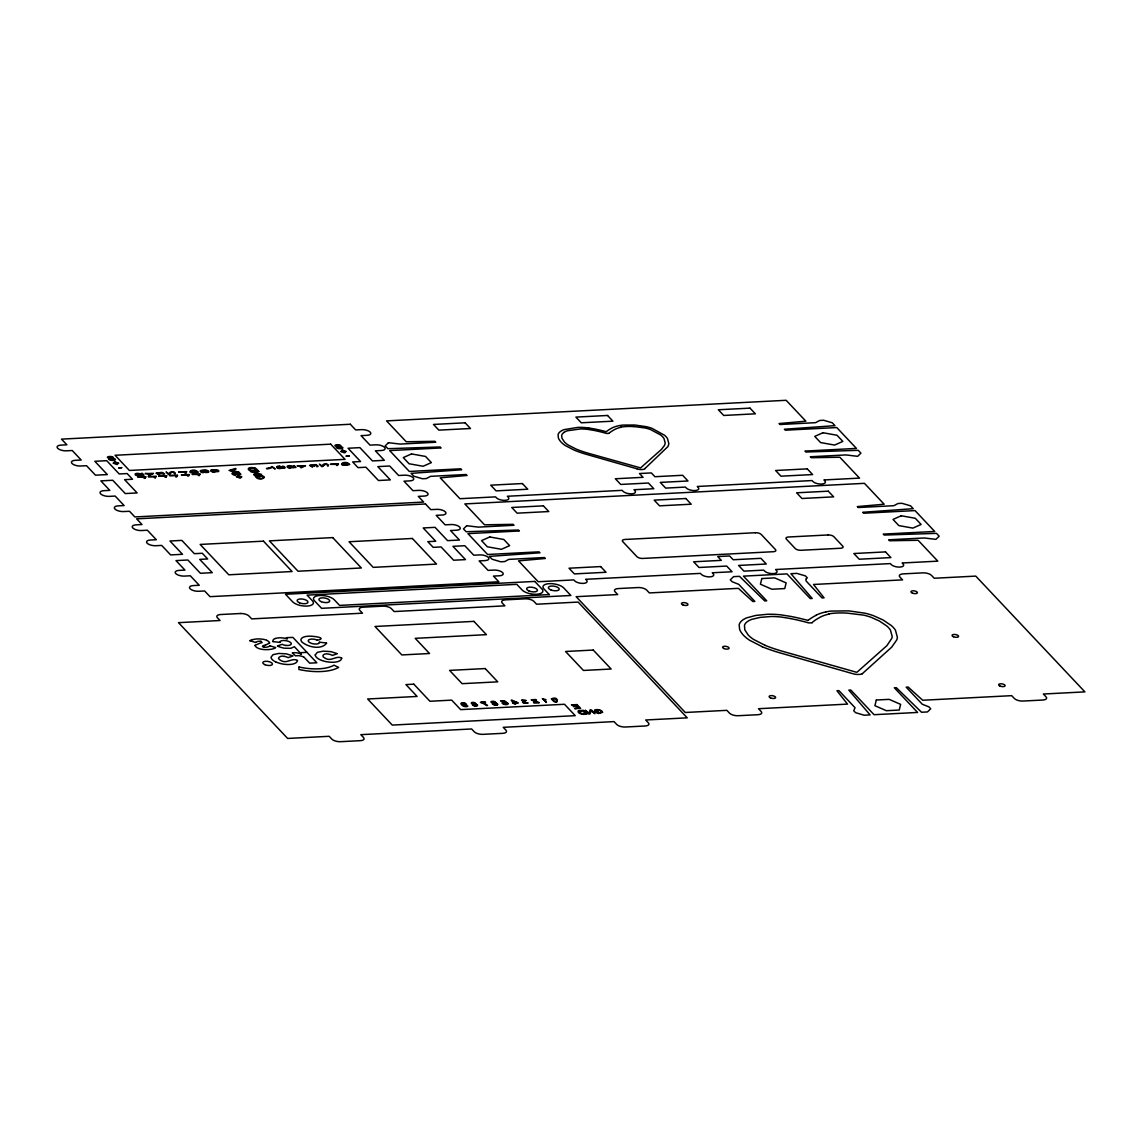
<?xml version="1.0" encoding="UTF-8"?>
<svg xmlns="http://www.w3.org/2000/svg" width="1142" height="1142" viewBox="0 0 1142 1142"><rect width="100%" height="100%" fill="white"/><g stroke="black" fill="none" stroke-linecap="round" stroke-linejoin="round"><path stroke-width="1.5" d="M326.569 643.246C321.202 650.212 307.626 647.157 301.588 641.704C298.847 638.178 304.543 636.308 307.227 636.337C310.595 635.509 328.982 637.793 317.248 640.262M315.206 654.923L317.39 652.325L323.329 651.14L330.852 651.625L337.318 653.695L332.422 655.437A5.696 2.327 9.4 0 0 328.482 654.095C324.556 652.839 320.088 655.893 325.099 658.177C331.194 662.146 336.305 655.037 341.829 658.106M466.721 705.927L467.777 706.027A2.17 0.885 9.4 0 1 467.092 706.57L465.879 706.67A2.712 1.113 9.4 0 1 463.766 706.27L463.381 706.113A4.154 1.699 9.4 0 1 462.824 705.813L461.939 705.128A13.718 5.596 9.4 0 1 461.439 704.614L460.925 703.8A3.298 1.342 9.4 0 1 460.94 703.515A2.798 1.142 9.4 0 1 462.553 702.801L463.338 702.815A2.512 1.028 9.4 0 1 464.123 702.93A2.798 1.142 9.4 0 1 464.708 703.087A2.655 1.085 9.4 0 1 465.551 703.443L466.521 704.471A2.584 1.056 9.4 0 1 466.464 704.8A2.727 1.113 9.4 0 1 466.179 705.057A2.355 0.956 9.4 0 1 465.508 705.271M269.583 643.074L265.387 645.13M255.109 645.33L260.376 643.017A18.4 7.509 9.4 0 0 262.103 642.632L261.004 641.376M163.663 473.802L162.906 474.101L164.648 473.844L161.864 472.36L156.011 473.145L159.123 474.787L156.982 473.131L160.223 473.459M472.031 703.001L474.872 703.429M218.065 471.089L215.367 470.561M215.381 470.39L218.108 470.961M474.787 703.629L472.017 703.172M522.422 700.374L526.191 700.56L521.523 700.103L523.379 701.516L522.522 702.144L523.564 703.058L528.132 702.972L524.107 702.787L523.564 702.059L524.849 701.274M466.621 706.099L462.881 705.085M323.786 465.536C326.127 462.239 328.582 466.379 327.797 466.193C330.737 463.952 322.444 462.653 322.501 465.65M169.187 473.445C170.087 471.232 174.041 470.975 175.397 473.173C174.512 475.814 173.584 469.362 170.458 473.345A7.352 2.998 9.4 0 1 169.173 474.401M645.016 468.477L667.799 446.693A48.792 19.928 9.4 0 0 668.812 443.467L667.456 438.499A31.79 12.976 9.4 0 0 664.573 435.273L652.011 428.35A24.439 9.978 9.4 0 0 646.201 426.651L634.781 425.024L623.204 425.067A26.594 10.863 9.4 0 0 618.664 425.752A34.431 14.061 9.4 0 0 611.955 428.022A76.657 31.305 9.4 0 0 606.245 431.719A72.546 29.621 9.4 0 0 594.497 428.964L588.744 427.979M249.484 468.677L253.867 468.291L256.607 470.119L250.555 470.433L249.427 469.119M109.018 458.699L110.274 458.256A24.639 10.064 9.4 0 1 110.988 458.113L112.316 457.514L110.389 456.928A4.511 1.841 9.4 0 0 109.732 456.943L107.676 457.771A2.627 1.071 9.4 0 1 107.505 457.157A2.427 0.999 9.4 0 1 108.033 456.757L108.162 456.714A4.582 1.87 9.4 0 1 109.575 456.5A4.183 1.699 9.4 0 1 111.145 456.543L111.516 456.614A2.17 0.885 9.4 0 1 113.201 458.213A3.198 1.313 9.4 0 1 112.758 458.356L110.674 458.813A3.012 1.228 9.4 0 0 110.331 458.913L111.416 459.926L114.2 459.469A2.641 1.071 9.4 0 0 114.057 458.97L115.085 458.941A2.983 1.213 9.4 0 1 114.5 460.24L113.001 460.426A3.883 1.585 9.4 0 1 111.159 460.326A2.37 0.971 9.4 0 1 108.933 458.684M336.505 446.979L337.761 446.536A24.639 10.064 9.4 0 1 338.489 446.394L339.816 445.794L337.889 445.194A4.511 1.841 9.4 0 0 337.233 445.223L335.177 446.051A2.627 1.071 9.4 0 1 335.006 445.437A2.427 0.999 9.4 0 1 335.534 445.037L335.662 444.995A4.582 1.87 9.4 0 1 337.076 444.78A4.183 1.699 9.4 0 1 338.646 444.823L339.017 444.88A2.17 0.885 9.4 0 1 340.701 446.479A3.198 1.313 9.4 0 1 340.259 446.622L338.175 447.079A3.012 1.228 9.4 0 0 337.832 447.193L338.917 448.206L341.701 447.75A2.641 1.071 9.4 0 0 341.544 447.25L342.586 447.221A2.983 1.213 9.4 0 1 342 448.52M563.934 432.447L563.491 432.775A22.326 9.122 9.4 0 0 561.678 435.473L561.978 438.257L564.405 441.925A29.464 12.034 9.4 0 0 568.216 445.037L576.21 449.12A58.685 23.968 9.4 0 0 588.573 453.345L640.619 467.906L661.475 449.377L664.444 445.494A44.438 18.144 9.4 0 0 665.172 442.91L663.959 438.471A28.507 11.648 9.4 0 0 660.519 434.874L650.326 429.463A21.056 8.594 9.4 0 0 645.301 428.007L633.824 426.523M201.335 471.018L203.347 470.59M862.31 673.68L891.745 647.1L896.784 639.877A66.864 27.294 9.4 0 0 897.355 637.236L895.428 630.141A45.423 18.543 9.4 0 0 891.317 625.545L882.98 619.935L873.373 615.638A34.917 14.261 9.4 0 0 865.079 613.211L848.763 610.884L831.062 611.07A37.629 15.36 9.4 0 0 825.737 611.941M608.857 433.418L606.63 433.446A66.736 27.251 9.4 0 0 593.926 430.391L587.559 429.349A26.637 10.878 9.4 0 0 580.336 428.964L567.503 430.748A23.382 9.55 9.4 0 0 563.934 432.447M341.972 448.506L340.502 448.692A3.883 1.585 9.4 0 1 338.66 448.606A2.37 0.971 9.4 0 1 336.433 446.965M496.941 705.028L496.142 705.128M140.837 475.115L142.721 474.815L141.38 473.373L142.336 473.33L144.035 475.129L139.795 475.3M237.664 474.301L239.549 473.987L238.207 472.56L239.163 472.517L240.862 474.315L236.622 474.487M292.823 467.435L294.693 467.135L293.351 465.708L294.308 465.65L296.006 467.463L291.767 467.635M160.437 473.802L161.236 473.702M313.993 466.064L314.807 465.965A2.156 0.885 9.4 0 1 314.564 465.308L316.905 465.422L316.962 466.821L318.204 466.193L315.506 464.623L309.582 465.351L312.565 467.035L310.567 465.351L313.793 465.722M186.489 471.603L178.58 472.017L185.175 472.16A6.766 2.769 9.4 0 0 184.918 473.159L185.832 473.102M338.246 463.895L330.338 464.309L336.933 464.451A6.766 2.769 9.4 0 0 336.676 465.451L337.589 465.394A5.41 2.213 9.4 0 1 338.475 464.18M145.733 476.771L137.811 477.185L144.406 477.327A6.766 2.769 9.4 0 0 144.163 478.327L145.063 478.27M156.069 476.243L148.16 476.642L154.755 476.785A6.766 2.769 9.4 0 0 154.498 477.784L155.412 477.741M166.618 475.7L158.695 476.1L165.304 476.243A6.766 2.769 9.4 0 0 165.048 477.242L165.947 477.185M177.381 475.143L169.473 475.557L176.068 475.7A6.766 2.769 9.4 0 0 175.811 476.699M189.258 474.53L181.335 474.944L187.93 475.086A6.766 2.769 9.4 0 0 187.688 476.086L188.587 476.028A5.41 2.213 9.4 0 1 189.472 474.815M199.993 473.987L192.084 474.387L198.679 474.53A6.766 2.769 9.4 0 0 198.422 475.529L199.336 475.472M175.782 476.699L176.725 476.642M300.046 652.71L306.984 652.353M481.724 702.373L485.578 702.173L480.397 702.344A13.418 5.482 9.4 0 1 485.207 704.543M584.19 714.25L587.017 714.107L583.462 710.338L580.764 710.481A5.439 2.227 9.4 0 0 578.337 710.838M506.905 703.429L507.905 703.429M344.698 464.922L341.986 464.194L342.971 463.466A11.905 4.853 9.4 0 1 345.855 463.309L348.367 463.823L347.725 464.723A11.134 4.539 9.4 0 1 344.684 464.908M279.505 466.264L278.405 466.236A3.369 1.37 9.4 0 0 277.049 466.507M319.218 642.189L326.541 642.975M272.967 641.633L280.347 642.418M297.605 660.433C291.224 657.221 286.585 665.129 279.662 659.705C276.25 658.02 281.217 655.051 284.258 656.393M493.801 701.73L492.188 701.802A2.127 0.871 9.4 0 0 492.088 702.316L490.932 702.016A2.213 0.899 9.4 0 1 491.631 701.374L493.33 701.288A2.541 1.042 9.4 0 1 494.229 701.431L497.812 704.343A2.698 1.099 9.4 0 1 496.356 705.099A2.698 1.099 9.4 0 1 493.615 704.657A3.369 1.37 9.4 0 1 492.473 703.972L492.173 703.472A2.612 1.071 9.4 0 1 492.245 703.144A2.798 1.142 9.4 0 1 492.53 702.887A2.37 0.971 9.4 0 1 493.201 702.673A2.612 1.071 9.4 0 1 496.185 703.044M790.392 618.521L781.299 617.065A38.057 15.545 9.4 0 0 770.978 616.509L760.144 617.394L751.779 619.364A33.147 13.533 9.4 0 0 747.553 621.491L746.34 622.461A31.676 12.933 9.4 0 0 744.498 625.202L744.77 629.784L748.224 635.038A42.097 17.187 9.4 0 0 753.663 639.477L765.083 645.316M637.293 468.891L587.345 454.616A62.382 25.481 9.4 0 1 574.198 450.134L565.361 445.58A33.718 13.775 9.4 0 1 560.451 441.369L559.366 439.898A37.672 15.388 9.4 0 1 558.381 437.986L558.067 434.802A25.752 10.521 9.4 0 1 559.694 432.119A27.322 11.149 9.4 0 1 560.679 431.319A26.751 10.92 9.4 0 1 564.062 429.635L577.809 427.393A30.977 12.648 9.4 0 1 588.744 427.979M249.912 640.748L255.494 642.432M269.926 645.801L275.679 647.557A11.934 4.868 9.4 0 1 272.895 648.87A16.516 6.738 9.4 0 1 264.587 649.598A9.978 4.083 9.4 0 1 261.133 649.141A7.394 3.012 9.4 0 1 258.035 648.185A7.623 3.112 9.4 0 1 255.751 646.615A6.167 2.512 9.4 0 1 255.08 645.316M762.242 646.729L749.595 640.248A48.178 19.671 9.4 0 1 742.571 634.238L741.03 632.14A53.817 21.969 9.4 0 1 739.631 629.399L739.159 624.86A36.801 15.032 9.4 0 1 741.501 621.02A39.028 15.931 9.4 0 1 742.914 619.878A37.929 15.488 9.4 0 1 746.797 617.822L755.761 615.438L767.381 614.282A44.138 18.029 9.4 0 1 780.985 614.867L791.206 616.494A103.636 42.325 9.4 0 1 808.108 620.463M505.364 702.202L500.596 700.917L504.364 700.731L507.005 702.63L506.163 702.744A1.984 0.814 9.4 0 0 503.337 702.858A1.984 0.814 9.4 0 0 505.164 704.143A1.984 0.814 9.4 0 0 507.148 703.443M322.13 465.965L319.417 464.152L321.744 466.621A1.998 0.814 9.4 0 0 322.387 466.536A7.352 2.998 9.4 0 0 323.7 465.508M272.467 467.206L275.165 469.019L272.096 466.607A13.418 5.482 9.4 0 1 268.413 468.106M248.842 469.633L250.127 470.989L257.992 470.575L256.764 469.276A5.439 2.227 9.4 0 0 255.094 468.049M168.788 473.773L166.09 471.96L168.416 474.43A1.998 0.814 9.4 0 0 169.045 474.344M290.382 467.749L290.71 468.22A2.826 1.156 9.4 0 1 287.813 467.492A2.826 1.156 9.4 0 1 287.413 466.179A2.926 1.199 9.4 0 1 290.925 465.865A2.926 1.199 9.4 0 1 293.166 467.506M138.41 475.429L138.739 475.886A2.826 1.156 9.4 0 1 135.841 475.158A2.826 1.156 9.4 0 1 135.441 473.844M201.235 471.503L203.476 472.631L202.548 472.56A2.17 0.885 9.4 0 1 201.035 472.074L200.378 471.475A2.712 1.113 9.4 0 1 200.635 470.632L200.906 470.504A4.154 1.699 9.4 0 1 201.449 470.347L202.791 470.161A13.718 5.596 9.4 0 1 203.861 470.09L205.631 470.133A3.298 1.342 9.4 0 1 206.317 470.218A2.769 1.128 9.4 0 1 208.558 471.189L208.772 471.56A2.512 1.028 9.4 0 1 208.758 471.889A2.769 1.128 9.4 0 1 208.601 472.089A2.655 1.085 9.4 0 1 207.987 472.388L205.86 472.488A2.584 1.056 9.4 0 1 205.06 472.36A2.727 1.113 9.4 0 1 204.332 472.146A2.355 0.956 9.4 0 1 203.604 471.76A2.712 1.113 9.4 0 1 203.362 471.546M163.72 473.644L161.022 473.031A2.156 0.885 9.4 0 0 161.165 473.63M522.408 700.56L523.379 701.174A2.156 0.885 9.4 0 0 524.692 701.288M284.172 467.335L283.416 466.793A2.127 0.871 9.4 0 0 282.217 466.607L282.802 466.193A2.213 0.899 9.4 0 1 284.329 466.693L285.1 467.521A2.541 1.042 9.4 0 1 285.043 467.877L279.276 468.591A2.698 1.099 9.4 0 1 276.949 467.663A2.698 1.099 9.4 0 1 277.135 466.55M828.864 613.854A44.324 18.101 9.4 0 1 847.45 613.154L863.795 615.153A30.092 12.291 9.4 0 1 870.975 617.237L879.311 620.977L886.763 625.973A40.612 16.588 9.4 0 1 890.446 630.098L892.173 636.437A60.869 24.853 9.4 0 1 891.831 638.292L886.891 645.673L857.085 672.153A2.37 0.971 9.4 0 1 856.257 672.181L782.727 651.354A83.837 34.231 9.4 0 1 765.054 645.33M790.392 618.55A95.343 38.928 9.4 0 1 808.593 622.875L811.719 622.875A3.769 1.542 9.4 0 0 812.176 622.618M812.133 622.604A84.851 34.645 9.4 0 1 817.387 618.793L820.613 616.937A43.967 17.958 9.4 0 1 829.163 614.068M862.438 673.737A8.294 3.383 9.4 0 1 853.688 673.937L780.985 653.153A89.119 36.387 9.4 0 1 762.199 646.743M816.159 615.167A49.192 20.085 9.4 0 1 825.766 611.955M807.994 620.463A109.504 44.709 9.4 0 1 816.287 615.21M645.23 468.548A6.324 2.584 9.4 0 1 637.207 468.991M620.863 427.108A31.034 12.676 9.4 0 1 633.867 426.608M609.086 433.203A70.162 28.65 9.4 0 1 615.138 429.292A30.777 12.562 9.4 0 1 621.062 427.251M584.29 714.392A4.668 1.899 9.4 0 1 579.351 713.179A4.668 1.899 9.4 0 1 578.623 710.966M462.567 704.914A2.584 1.056 9.4 0 0 465.022 705.328A2.727 1.113 9.4 0 0 465.394 705.313M473.002 704.129A2.198 0.899 9.4 0 1 471.418 702.744A2.198 0.899 9.4 0 1 474.358 702.601A2.198 0.899 9.4 0 1 475.372 704.014A2.584 1.056 9.4 0 1 477.513 705.57A2.584 1.056 9.4 0 1 473.959 705.77A2.584 1.056 9.4 0 1 472.931 704.057M476.742 705.513A1.813 0.742 9.4 0 1 473.93 705.428A1.813 0.742 9.4 0 1 474.116 704.243A1.813 0.742 9.4 0 1 476.814 705.071M481.667 702.416A12.219 4.996 9.4 0 1 487.534 705.499L486.606 705.556A11.577 4.725 9.4 0 0 485.264 704.528M493.915 701.673A4.311 1.756 9.4 0 1 495.871 703.015M507.976 703.429A2.826 1.156 9.4 0 1 507.119 704.528A2.826 1.156 9.4 0 1 504.093 704.286A2.926 1.199 9.4 0 1 502.195 702.558A2.926 1.199 9.4 0 1 505.406 702.059M538.724 702.516A1.998 0.814 9.4 0 1 539.124 702.815L533.571 702.658L537.439 702.458A3.997 1.627 9.4 0 0 536.583 702.173L531.201 699.803L535.37 699.518L536.455 700.146L532.215 700.103L535.855 701.545A7.352 2.998 9.4 0 1 538.81 702.487M255.751 642.503A6.538 2.669 9.4 0 1 260.961 641.262M269.883 645.787A7.937 3.24 9.4 0 1 265.858 647.214A4.24 1.727 9.4 0 1 263.988 647.086M263.988 647.114A1.77 0.714 9.4 0 1 262.474 646.401L262.888 645.715A21.284 8.693 9.4 0 1 265.401 645.144M266.628 640.348A6.681 2.727 9.4 0 1 269.526 642.989M266.714 640.305A7.666 3.126 9.4 0 0 263.445 639.334A13.504 5.51 9.4 0 0 252.753 639.663M249.884 640.733A11.234 4.582 9.4 0 1 252.51 639.549M303.829 657.135A5.539 2.255 9.4 0 0 299.903 655.836A5.881 2.398 9.4 0 0 297.263 655.708L296.42 655.765A6.21 2.541 9.4 0 0 295.507 655.893L292.323 652.867A4.026 1.642 9.4 0 1 292.994 652.767L293.78 652.71A6.895 2.812 9.4 0 1 297.562 652.967A7.951 3.24 9.4 0 1 301.402 654.223L294.408 646.715L290.839 648.299L284.601 648.228A11.377 4.639 9.4 0 1 277.463 645.972L282.245 644.274A5.524 2.255 9.4 0 0 285.928 645.515M303.629 657.078A6.238 2.541 9.4 0 1 304.614 657.806L309.653 663.159L316.834 662.788L292.866 637.379L286.271 637.707L287.313 638.963A9.664 3.94 9.4 0 0 283.616 638.05A10.078 4.111 9.4 0 0 275.365 638.549M319.589 642.318A5.753 2.355 9.4 0 1 312.68 643.717A5.753 2.355 9.4 0 1 308.754 639.848A5.753 2.355 9.4 0 1 317.419 640.191M275.65 661.932A13.19 5.382 9.4 0 1 271.054 657.221L272.995 654.68L278.805 653.438L286.328 653.852L293.009 655.922L288.112 657.664A5.681 2.327 9.4 0 0 284.258 656.379M297.348 660.647A13.418 5.482 9.4 0 1 289.697 664.487A13.418 5.482 9.4 0 1 275.793 661.889M279.89 642.232A5.753 2.355 9.4 0 1 285.429 640.591A5.753 2.355 9.4 0 1 291.281 643.66A5.753 2.355 9.4 0 1 285.914 645.401M272.995 641.533A11.377 4.639 9.4 0 1 275.151 638.449M315.278 654.937A13.19 5.382 9.4 0 0 319.874 659.662A13.418 5.482 9.4 0 0 333.907 662.217A13.418 5.482 9.4 0 0 341.572 658.363M214.525 470.247A2.198 0.899 9.4 0 1 217.337 469.962A2.198 0.899 9.4 0 1 218.636 471.375A2.198 0.899 9.4 0 1 215.581 471.375M215.767 471.375A2.584 1.056 9.4 0 1 212.555 471.86A2.584 1.056 9.4 0 1 210.899 470.147A2.584 1.056 9.4 0 1 214.682 470.233M203.319 471.518A2.584 1.056 9.4 0 1 203.519 470.518M176.824 476.657A5.41 2.213 9.4 0 1 177.61 475.429M145.162 478.284A5.41 2.213 9.4 0 1 145.948 477.042M138.453 475.529A1.984 0.814 9.4 0 1 136.155 474.572A1.984 0.814 9.4 0 1 137.697 473.83A1.984 0.814 9.4 0 1 139.995 474.787M135.555 473.873A2.926 1.199 9.4 0 1 138.953 473.53A2.926 1.199 9.4 0 1 141.194 475.186M166.047 477.199A5.41 2.213 9.4 0 1 166.846 475.971M155.512 477.741A5.41 2.213 9.4 0 1 156.297 476.514M185.932 473.116A5.41 2.213 9.4 0 1 186.717 471.889M199.436 475.486A5.41 2.213 9.4 0 1 200.221 474.258M272.353 467.178A12.219 4.996 9.4 0 1 266.885 468.862L266.471 468.434A11.577 4.725 9.4 0 0 268.456 468.134M281.817 468.191A2.512 1.028 9.4 0 0 281.774 466.992A2.37 0.971 9.4 0 0 281.018 466.621A2.798 1.142 9.4 0 0 280.29 466.393A2.512 1.028 9.4 0 0 279.576 466.264M284.387 467.663A4.311 1.756 9.4 0 1 281.788 468.12M290.425 467.863A1.984 0.814 9.4 0 1 288.127 466.907A1.984 0.814 9.4 0 1 289.683 466.15A1.984 0.814 9.4 0 1 291.981 467.121M235.595 475.101A2.826 1.156 9.4 0 1 232.668 474.344A2.826 1.156 9.4 0 1 232.269 473.031A2.926 1.199 9.4 0 1 235.78 472.717A2.926 1.199 9.4 0 1 238.021 474.358M235.281 474.715A1.984 0.814 9.4 0 1 232.982 473.759A1.984 0.814 9.4 0 1 234.524 473.016A1.984 0.814 9.4 0 1 236.822 473.973M248.556 469.633A4.668 1.899 9.4 0 1 249.841 467.749A4.668 1.899 9.4 0 1 254.894 468.134M602.548 712.28L598.494 713.507L594.697 711.694L598.437 711.966L596.153 712.08C597.866 714.492 604.061 712.322 600.15 710.752A2.998 1.228 9.4 0 0 596.766 709.996A2.998 1.228 9.4 0 0 595.025 710.966C592.07 709.082 602.305 708.754 602.548 712.351M255.294 476.086C258.22 482.538 270.526 476.328 260.305 475.771A2.998 1.228 9.4 0 1 263.188 476.842A2.998 1.228 9.4 0 1 262.574 478.141C260.105 479.497 253.495 476.471 257.992 475.871L259.933 476.928L258.42 475.329L255.308 475.986M552.428 699.004L552.657 699.546A11.905 4.853 9.4 0 0 554.013 700.945L556.411 701.616L556.925 700.617A11.134 4.539 9.4 0 0 555.44 699.147L552.442 698.947M551.458 698.89C558.538 708.154 559.923 694.893 551.472 698.861M197.038 471.874L196.138 472.374A11.134 4.539 9.4 0 1 193.084 472.56L190.4 471.846L191.371 471.132A11.905 4.853 9.4 0 1 194.254 470.961L197.038 471.874M299.047 666.971L298.847 669.455A37.6 15.36 9.4 0 0 338.589 667.399L333.978 665.172A33.089 13.504 9.4 0 1 299.033 666.999M197.966 472.074C192.555 466.321 183.205 475.4 197.937 472.188M349.566 464.409C344.456 458.684 334.549 467.663 349.538 464.537M806.195 578.88L805.995 580.878L822.097 597.965L824.081 597.851L813.532 584.476L902.565 579.879L899.882 577.038A6.581 2.684 9.4 0 1 903.136 573.884L922.922 572.856A6.581 2.684 9.4 0 1 931.529 575.411L934.213 578.252L975.768 576.11L1084.9 691.881L1043.36 694.022L1046.043 696.877A6.581 2.684 9.4 0 1 1042.789 700.032L1023.004 701.045A6.581 2.684 9.4 0 1 1014.382 698.504L1011.698 695.664L922.679 700.246L908.176 687.056L906.191 687.17L922.293 704.243L928.931 706.884L930.73 708.782L927.475 711.937L921.537 712.251L896.299 687.67L894.329 687.769L917.583 712.451L874.058 714.692L850.804 690.025L848.82 690.125L870.104 714.892L864.166 715.206L855.558 712.665L853.759 710.767L855.03 707.712L838.927 690.625L836.958 690.739L847.507 704.114L758.488 708.711L761.172 711.552A6.581 2.684 9.4 0 1 757.917 714.706L738.132 715.72A6.581 2.684 9.4 0 1 729.524 713.179L726.84 710.338L685.286 712.48L576.153 596.695L617.694 594.554L615.01 591.713A6.581 2.684 9.4 0 1 618.265 588.558L638.05 587.545A6.581 2.684 9.4 0 1 646.672 590.086L649.355 592.926L738.36 588.344L752.863 601.52L754.848 601.42L738.746 584.347L732.093 581.706L730.309 579.808L733.564 576.653L739.502 576.339L764.726 600.92L766.71 600.82L743.456 576.139L786.981 573.898L810.235 598.565L812.205 598.465L790.935 573.698L796.859 573.384L805.481 575.925L807.28 577.823L806.195 578.88M579.308 711.58L581.506 713.579L585.56 713.721L582.82 710.824L579.322 711.537M761.814 578.551L760.415 584.219L771.878 589.229L784.74 588.573L786.139 582.891L774.661 577.881L761.814 578.551M876.314 700.017L874.915 705.699L886.392 710.709L899.239 710.038L900.638 704.371L889.175 699.361L876.314 700.017M590.257 709.981L589.044 713.079L585.275 710.238L588.829 714.021L589.943 713.964L591.156 710.866L594.925 713.707L591.37 709.924L590.257 709.981M388.451 442.682L385.197 445.837L387.88 448.692L440.212 446.979L441.098 447.935L389.665 450.59L409.35 471.46L460.783 468.805L461.682 469.762L411.134 473.359L413.818 476.214L422.44 478.755L426.394 478.541L430.548 476.342L466.15 474.501L467.049 475.457L440.241 477.827L459.926 498.711L495.528 496.87L496.427 497.812A6.581 2.684 9.4 0 0 505.035 500.353A6.581 2.684 9.4 0 0 508.29 497.213L507.405 496.256L622.133 490.346L623.032 491.288A6.581 2.684 9.4 0 0 631.654 493.829A6.581 2.684 9.4 0 0 634.895 490.689L634.01 489.732L653.795 488.719L648.428 483.023L620.72 484.451L615.352 478.755L643.06 477.327L639.477 473.53L651.34 472.916L654.923 476.714L682.616 475.286L687.984 480.982L660.29 482.409L665.658 488.105L685.443 487.077L686.342 488.034A6.581 2.684 9.4 0 0 694.95 490.575A6.581 2.684 9.4 0 0 698.205 487.42L697.305 486.478L812.048 480.554L812.947 481.51A6.581 2.684 9.4 0 0 821.569 484.051A6.581 2.684 9.4 0 0 824.809 480.896L823.924 479.954L859.526 478.113L839.855 457.243L811.263 457.714L810.363 456.771L845.979 454.93L857.656 456.329L860.911 453.174L858.227 450.319L805.895 452.018L804.996 451.076L856.429 448.421L836.758 427.551L785.325 430.191L784.426 429.249L834.959 425.652L832.275 422.797L823.668 420.256L819.699 420.47L815.559 422.668L779.957 424.51L779.058 423.554L805.852 421.184L786.167 400.3L386.567 420.884L406.252 441.768L434.845 441.297L435.73 442.24L400.128 444.081L388.451 442.682M466.721 525.72L463.466 528.874L466.15 531.729L518.482 530.016L519.382 530.973L467.949 533.628L487.62 554.498L539.053 551.843L539.952 552.799L489.418 556.397L492.102 559.237L500.71 561.778L504.678 561.578L508.818 559.38L544.42 557.539L545.319 558.495L518.525 560.865L538.196 581.735L573.798 579.908L574.697 580.85A6.581 2.684 9.4 0 0 583.319 583.391A6.581 2.684 9.4 0 0 586.574 580.25L585.675 579.294L700.417 573.384L701.302 574.326A6.581 2.684 9.4 0 0 709.924 576.867A6.581 2.684 9.4 0 0 713.179 573.727L712.28 572.77L732.065 571.757L726.697 566.061L699.004 567.488L693.637 561.793L721.33 560.365L717.747 556.568L729.624 555.954L733.207 559.751L760.9 558.324L766.268 564.02L738.574 565.447L743.942 571.143L763.712 570.115L764.612 571.071A6.581 2.684 9.4 0 0 773.234 573.612A6.581 2.684 9.4 0 0 776.474 570.458L775.589 569.515L890.332 563.591L891.217 564.548A6.581 2.684 9.4 0 0 899.839 567.089A6.581 2.684 9.4 0 0 903.094 563.934L902.194 562.992L937.81 561.15L918.125 540.28L889.532 540.751L888.647 539.809L924.249 537.968L935.926 539.352L939.181 536.212L936.497 533.357L884.165 535.056L883.28 534.113L934.713 531.458L915.028 510.588L863.595 513.229L862.695 512.287L913.243 508.69L910.559 505.835L901.937 503.294L897.983 503.508L893.829 505.706L858.227 507.533L857.328 506.591L884.136 504.222L864.451 483.337L464.837 503.922L484.522 524.806L513.115 524.335L514.014 525.277L478.398 527.119L466.721 525.72M151.886 473.63L149.516 475.015L148.374 473.802L151.886 473.63M153.399 473.459L149.045 475.529L147.475 473.859L145.191 473.487L153.399 473.459M303.9 465.907L301.531 467.292L300.389 466.093L303.9 465.907M305.414 465.736L301.06 467.806L299.49 466.136L297.191 465.779L305.414 465.736M411.491 453.931L403.269 457.585L409.079 463.766L423.125 466.264L431.348 462.61L425.538 456.443L411.491 453.931M489.775 536.968L481.539 540.623L487.348 546.79L501.395 549.302L509.632 545.648L503.808 539.481L489.775 536.968M822.968 432.732L814.746 436.387L820.556 442.554L834.602 445.066L842.825 441.412L837.015 435.245L822.968 432.732M901.252 515.77L893.015 519.424L898.825 525.591L912.872 528.104L921.109 524.449L915.284 518.282L901.252 515.77M235.495 468.52L229.042 470.418L238.792 472.017L230.256 470.647L235.994 469.048L235.495 468.52M350.323 424.253L61.497 439.128L66.864 444.823L60.926 445.123A6.581 2.684 9.4 0 0 57.671 448.278A6.581 2.684 9.4 0 0 66.293 450.819L72.231 450.519L81.182 460.012L75.244 460.312A6.581 2.684 9.4 0 0 71.989 463.466A6.581 2.684 9.4 0 0 80.611 466.007L86.549 465.708L95.485 475.186L107.362 474.587L94.829 461.297L106.706 460.683L119.225 473.973L127.147 473.559L132.515 479.255L124.592 479.669L137.126 492.944L125.249 493.558L112.73 480.268L100.853 480.882L109.803 490.375L103.865 490.675A6.581 2.684 9.4 0 0 100.61 493.829A6.581 2.684 9.4 0 0 109.232 496.37L115.171 496.071L124.121 505.563L118.183 505.863A6.581 2.684 9.4 0 0 114.928 509.018A6.581 2.684 9.4 0 0 123.55 511.559L129.489 511.259L134.856 516.941L423.682 502.066L418.315 496.37L424.239 496.071A6.581 2.684 9.4 0 0 427.493 492.916A6.581 2.684 9.4 0 0 418.871 490.375L412.947 490.675L403.997 481.182L409.935 480.882A6.581 2.684 9.4 0 0 413.176 477.727A6.581 2.684 9.4 0 0 404.568 475.186L398.629 475.486L389.679 466.007L377.816 466.621L390.336 479.897L378.473 480.511L365.94 467.221L358.031 467.635L352.664 461.939L360.572 461.539L348.053 448.249L359.916 447.635L372.449 460.925L384.312 460.312L375.375 450.819L381.3 450.519A6.581 2.684 9.4 0 0 384.554 447.364A6.581 2.684 9.4 0 0 375.932 444.823L370.008 445.123L361.058 435.63L366.996 435.33A6.581 2.684 9.4 0 0 370.236 432.176A6.581 2.684 9.4 0 0 361.629 429.635L355.69 429.949L350.323 424.253M465.122 422.811L433.475 424.439L438.842 430.134L470.49 428.507L465.122 422.811M607.558 415.474L575.911 417.101L581.278 422.797L612.926 421.17L607.558 415.474M749.994 408.137L718.347 409.764L723.714 415.46L755.362 413.818L749.994 408.137M330.723 444.167L115.085 455.273L129.403 470.461L345.027 459.355L330.723 444.167M115.214 461.939L114.3 461.982L115.271 463.01L113.129 463.124L116.627 464.451L117.54 464.409L116.57 463.381L118.711 463.267L115.214 461.939M342.7 450.205L341.801 450.262L342.771 451.29L340.63 451.404L344.127 452.732L345.041 452.675L344.07 451.647L346.212 451.547L342.7 450.205M121.694 467.678L118.697 467.835L121.694 467.678M349.195 455.958L346.197 456.101L349.195 455.958M258.806 471.446L250.94 471.86L259.263 473.973L253.71 474.787L261.575 474.373L253.253 472.26L258.806 471.446M238.307 475.486L237.45 475.529L238.421 476.557L236.28 476.657L239.791 478.013L240.662 477.97L239.692 476.942L241.833 476.828L238.307 475.486M522.379 483.551L490.732 485.179L496.099 490.874L527.747 489.233L522.379 483.551M807.251 468.862L775.604 470.504L780.971 476.185L812.619 474.558L807.251 468.862M425.466 503.965L136.64 518.839L142.008 524.535L136.069 524.849A6.581 2.684 9.4 0 0 132.815 528.004A6.581 2.684 9.4 0 0 141.437 530.545L147.375 530.231L156.326 539.723L150.387 540.023A6.581 2.684 9.4 0 0 147.132 543.178A6.581 2.684 9.4 0 0 155.755 545.719L161.693 545.419L170.629 554.912L182.506 554.298L169.972 541.008L181.849 540.394L194.368 553.684L202.291 553.27L207.658 558.966L199.736 559.38L212.269 572.67L200.392 573.27L187.873 559.994L175.996 560.608L184.947 570.086L179.008 570.4A6.581 2.684 9.4 0 0 175.768 573.555A6.581 2.684 9.4 0 0 184.376 576.096L190.314 575.782L199.265 585.275L193.326 585.575A6.581 2.684 9.4 0 0 190.072 588.73A6.581 2.684 9.4 0 0 198.694 591.27L204.632 590.971L210 596.666L498.826 581.778L493.458 576.082L499.382 575.782A6.581 2.684 9.4 0 0 502.637 572.627A6.581 2.684 9.4 0 0 494.015 570.086L488.091 570.386L479.14 560.908L485.079 560.594A6.581 2.684 9.4 0 0 488.319 557.439A6.581 2.684 9.4 0 0 479.711 554.898L473.773 555.212L464.823 545.719L452.96 546.333L465.479 559.609L453.617 560.222L441.083 546.947L433.175 547.346L427.807 541.651L435.716 541.251L423.197 527.961L435.059 527.347L447.593 540.637L459.455 540.023L450.519 530.53L456.443 530.231A6.581 2.684 9.4 0 0 459.698 527.076A6.581 2.684 9.4 0 0 451.076 524.535L445.152 524.835L436.201 515.356L442.14 515.042A6.581 2.684 9.4 0 0 445.38 511.887A6.581 2.684 9.4 0 0 436.772 509.346L430.834 509.66L425.466 503.965M543.406 505.849L511.744 507.476L517.126 513.172L548.774 511.545L543.406 505.849M685.842 498.512L654.18 500.139L659.548 505.835L691.21 504.207L685.842 498.512M828.278 491.174L796.616 492.802L801.984 498.497L833.646 496.856L828.278 491.174M263.474 541.165L200.164 544.434L228.8 574.797L292.095 571.528L263.474 541.165M332.707 537.596L269.412 540.865L298.033 571.228L361.343 567.974L332.707 537.596M412.362 538.467L349.052 541.736L373.206 567.36L436.515 564.091L412.362 538.467M755.447 532.729L624.874 539.467A4.397 1.799 9.4 0 0 622.704 541.565L637.022 556.754A4.397 1.799 9.4 0 0 642.76 558.438L773.334 551.714A4.397 1.799 9.4 0 0 775.504 549.616L761.186 534.427A4.397 1.799 9.4 0 0 755.447 532.729M828.064 534.956L788.508 536.997A4.397 1.799 9.4 0 0 786.338 539.095L795.289 548.588A4.397 1.799 9.4 0 0 801.027 550.287L840.598 548.246A4.397 1.799 9.4 0 0 842.753 546.147L833.817 536.654A4.397 1.799 9.4 0 0 828.064 534.956M600.663 566.575L569.002 568.216L574.369 573.912L606.031 572.27L600.663 566.575M885.521 551.9L853.873 553.527L859.241 559.223L890.888 557.596L885.521 551.9M534.784 581.421L285.529 594.268L292.68 601.848A10.977 4.482 9.4 0 0 307.041 606.088A10.977 4.482 9.4 0 0 312.465 600.835L307.098 595.139L516.784 584.333L522.151 590.029A10.977 4.482 9.4 0 0 536.526 594.268A10.977 4.482 9.4 0 0 541.936 589.015L534.784 581.421M549.288 594.597L339.588 605.403L334.221 599.721A10.977 4.482 9.4 0 0 319.86 595.482A10.977 4.482 9.4 0 0 314.435 600.735L321.601 608.329L570.857 595.482L563.705 587.887A10.977 4.482 9.4 0 0 549.331 583.648A10.977 4.482 9.4 0 0 543.92 588.915L549.288 594.597M240.391 613.511L220.606 614.524A6.581 2.684 9.4 0 0 217.365 617.679L220.049 620.52L178.495 622.661L287.641 738.446L329.181 736.304L331.865 739.145A6.581 2.684 9.4 0 0 340.487 741.686L360.272 740.673A6.581 2.684 9.4 0 0 363.513 737.518L360.829 734.663L471.617 728.967L474.301 731.808A6.581 2.684 9.4 0 0 482.923 734.349L502.694 733.335A6.581 2.684 9.4 0 0 505.949 730.181L503.265 727.326L614.053 721.616L616.737 724.471A6.581 2.684 9.4 0 0 625.359 727.011L645.13 725.984A6.581 2.684 9.4 0 0 648.385 722.843L645.701 719.988L687.241 717.847L578.109 602.077L536.569 604.218L533.885 601.363A6.581 2.684 9.4 0 0 525.263 598.822L505.478 599.85A6.581 2.684 9.4 0 0 502.223 603.005L504.907 605.845L394.133 611.555L391.449 608.7A6.581 2.684 9.4 0 0 382.827 606.159L363.042 607.187A6.581 2.684 9.4 0 0 359.787 610.342L362.471 613.183L251.697 618.893L249.013 616.052A6.581 2.684 9.4 0 0 240.391 613.511M473.916 621.376L375.004 626.473L401.841 654.937L429.535 653.51L415.217 638.335L486.435 634.667L473.916 621.376M593.255 650.055L565.561 651.482L583.448 670.454L611.141 669.026L593.255 650.055M485.207 668.555L449.591 670.397L462.11 683.673L497.726 681.845L485.207 668.555M413.832 684.172L405.924 684.586L417.101 696.449L367.653 698.99L392.248 725.084L575.24 715.663L564.505 704.271L460.654 709.625L451.704 700.132L429.934 701.259L413.832 684.172M511.987 700.289L511.231 700.332L513.529 702.773L512.487 702.83L514.785 704.1L515.741 704.043L514.899 703.158L518.382 702.972L511.987 700.289M542.479 698.69L546.39 702.473L543.606 699.518A6.766 2.769 9.4 0 0 546.076 699.96L545.662 699.518A5.41 2.213 9.4 0 1 542.436 698.704M517.012 702.587L514.485 702.73L512.901 701.045L517.012 702.587M577.038 704.585L571.414 704.871L576.41 705.071L577.509 706.241L573.213 706.455L577.909 706.67L579.137 707.983L574.783 708.654L580.607 708.354L577.038 704.585M770.55 697.919A3.298 1.342 9.4 0 0 775.632 697.591A3.298 1.342 9.4 0 0 770.978 695.621A3.298 1.342 9.4 0 0 770.55 697.919M724.028 648.57A3.298 1.342 9.4 0 0 729.11 648.242A3.298 1.342 9.4 0 0 724.456 646.272A3.298 1.342 9.4 0 0 724.028 648.57M1000.035 686.085A3.298 1.342 9.4 0 0 1005.117 685.771A3.298 1.342 9.4 0 0 1000.449 683.801A3.298 1.342 9.4 0 0 1000.035 686.085M953.513 636.751A3.298 1.342 9.4 0 0 958.595 636.422A3.298 1.342 9.4 0 0 953.941 634.452A3.298 1.342 9.4 0 0 953.513 636.751M912.358 593.083A3.298 1.342 9.4 0 0 917.44 592.769A3.298 1.342 9.4 0 0 912.786 590.799A3.298 1.342 9.4 0 0 912.358 593.083M682.887 604.917A3.298 1.342 9.4 0 0 687.969 604.589A3.298 1.342 9.4 0 0 683.301 602.619A3.298 1.342 9.4 0 0 682.887 604.917M462.539 704.557A1.927 0.785 9.4 0 0 465.565 704.414A1.927 0.785 9.4 0 0 462.895 703.229A1.927 0.785 9.4 0 0 462.539 704.557M493.901 704.386A1.941 0.799 9.4 0 0 496.913 704.214A1.941 0.799 9.4 0 0 494.2 703.044A1.941 0.799 9.4 0 0 493.901 704.386M264.958 664.687A4.868 1.984 9.4 0 0 272.453 664.201A4.868 1.984 9.4 0 0 265.544 661.289A4.868 1.984 9.4 0 0 264.958 664.687M528.989 590.971A5.496 2.241 9.4 0 0 537.454 590.428A5.496 2.241 9.4 0 0 529.688 587.159A5.496 2.241 9.4 0 0 528.989 590.971M299.504 602.805A5.496 2.241 9.4 0 0 307.983 602.262A5.496 2.241 9.4 0 0 300.218 598.979A5.496 2.241 9.4 0 0 299.504 602.805M550.744 589.857A5.496 2.241 9.4 0 0 559.223 589.315A5.496 2.241 9.4 0 0 551.458 586.032A5.496 2.241 9.4 0 0 550.744 589.857M321.273 601.677A5.496 2.241 9.4 0 0 329.738 601.135A5.496 2.241 9.4 0 0 321.973 597.851A5.496 2.241 9.4 0 0 321.273 601.677M212.069 471.389A1.813 0.742 9.4 0 0 214.896 471.232A1.813 0.742 9.4 0 0 212.355 470.133A1.813 0.742 9.4 0 0 212.069 471.389M204.789 471.803A1.927 0.785 9.4 0 0 207.801 471.646A1.927 0.785 9.4 0 0 205.089 470.475A1.927 0.785 9.4 0 0 204.789 471.803M278.305 467.92A1.941 0.799 9.4 0 0 281.346 467.777A1.941 0.799 9.4 0 0 278.662 466.593A1.941 0.799 9.4 0 0 278.305 467.92"/></g></svg>
